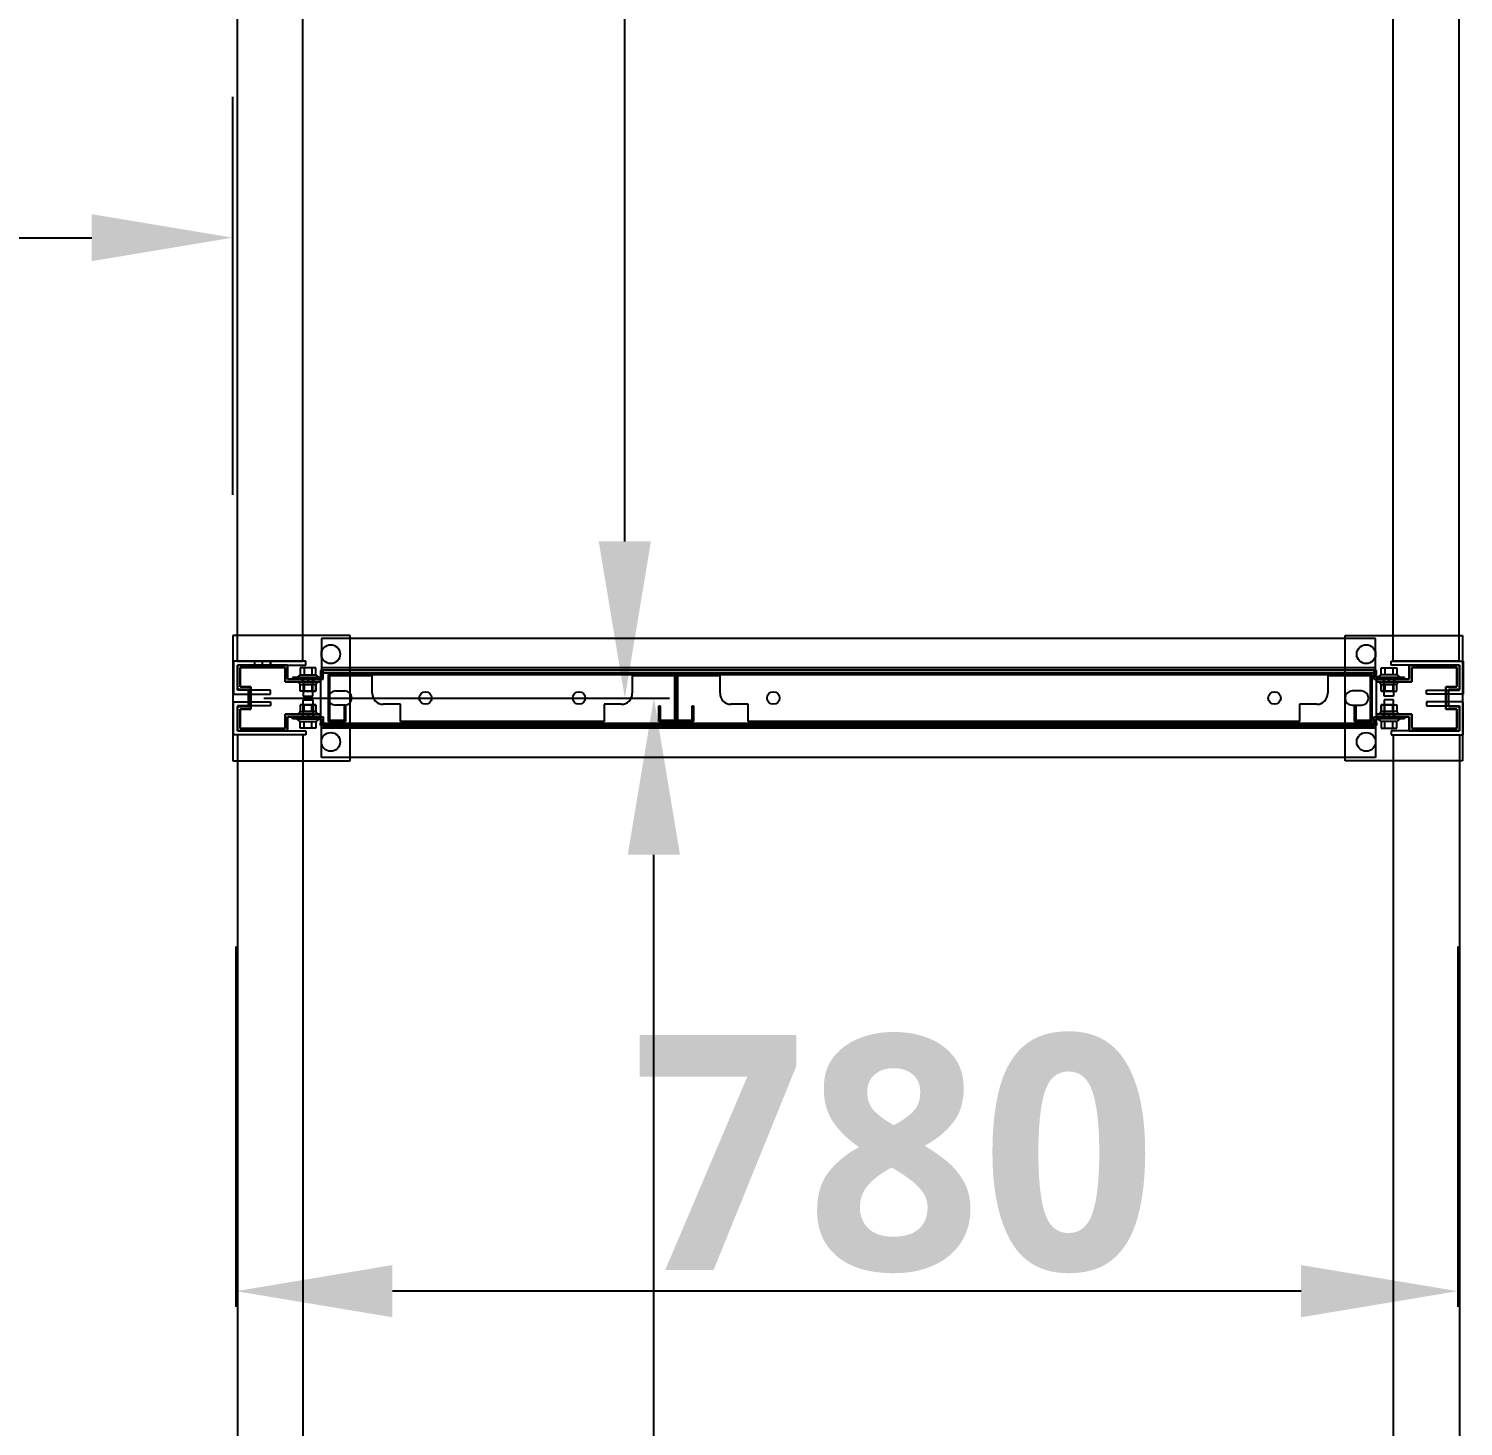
# Model space of a CAD drawing. Header units: millimetres. Extents: x 15382 to 37298, y 7351 to 31127.
# Drawn here: x 26095 to 27011, y 15718 to 16610 of the extents above; entities that cross this region are included whole.
import ezdxf

# ---------------------------------------------------------------- set-up
doc = ezdxf.new("R2010")
doc.units = ezdxf.units.MM
for name, color, linetype in [('02', 3, 'Continuous'), ('03', 6, 'Continuous'), ('04', 30, 'Continuous'), ('05', 12, 'Continuous'), ('544-1', 40, 'Continuous'), ('6', 7, 'Continuous'), ('M40', 3, 'Continuous'), ('M6', 7, 'Continuous'), ('标注', 7, 'Continuous'), ('標註', 252, 'Continuous')]:
    doc.layers.add(name, color=color, linetype=linetype)
doc.styles.get("Standard").update_dxf_attribs({"font": 'arial.ttf'})
doc.styles.add('黑體', font='')
doc.styles.get('黑體').set_extended_font_data('Microsoft JhengHei', bold=True)
doc.dimstyles.new('ISO-25', dxfattribs={"dimtxt": 2.5, "dimasz": 2.5, "dimexe": 1.25, "dimexo": 0.625, "dimtad": 1, "dimtxsty": 'Standard', "dimcen": 2.5, "dimadec": 0, "dimazin": 0, "dimtfac": 1, "dimtmove": 0, "dimatfit": 3, "dimfxl": 1, "dimarcsym": 0})

# ---------------------------------------------------------------- blocks, each defined once
blk = doc.blocks.new('*D27')
at = {"layer": 'Defpoints', "color": 0, "transparency": 16777216}
for p in [(26235.12, 17974.57), (26475.64, 17974.57), (26235.12, 16182.57)]:
    blk.add_point(p, dxfattribs=at)
at = {"layer": '標註', "color": 0, "lineweight": -2, "transparency": 16777216}
for p, q in [((26245.12, 17974.57), (26485.64, 17974.57)), ((26475.64, 16282.57), (26475.64, 17874.57)), ((26245.12, 16182.57), (26485.64, 16182.57))]:
    blk.add_line(p, q, dxfattribs=at)
at = {"layer": '標註', "color": 0, "transparency": 16777216}
for points in [[(26458.97, 17874.57), (26492.3, 17874.57), (26475.64, 17974.57)], [(26458.97, 16282.57), (26492.3, 16282.57), (26475.64, 16182.57)]]:
    blk.add_solid(points, dxfattribs=at)
at = {"layer": '標註', "color": 251, "transparency": 16777216, "insert": (26387.88, 17207.7), "char_height": 150, "attachment_point": 5, "rotation": 90, "style": '黑體'}
blk.add_mtext('1792', dxfattribs=at)
blk = doc.blocks.new('*D29')
at = {"layer": 'Defpoints', "color": 0, "transparency": 16777216}
for p in [(26235.39, 16182.57), (26494.17, 16182.57), (26235.39, 14690.57)]:
    blk.add_point(p, dxfattribs=at)
at = {"layer": '標註', "color": 0, "lineweight": -2, "transparency": 16777216}
for p, q in [((26245.39, 16182.57), (26504.17, 16182.57)), ((26494.17, 14790.57), (26494.17, 16082.57)), ((26245.39, 14690.57), (26504.17, 14690.57))]:
    blk.add_line(p, q, dxfattribs=at)
at = {"layer": '標註', "color": 0, "transparency": 16777216}
for points in [[(26477.51, 16082.57), (26510.84, 16082.57), (26494.17, 16182.57)], [(26477.51, 14790.57), (26510.84, 14790.57), (26494.17, 14690.57)]]:
    blk.add_solid(points, dxfattribs=at)
at = {"layer": '標註', "color": 251, "transparency": 16777216, "insert": (26406.41, 15293.62), "char_height": 150, "attachment_point": 5, "rotation": 90, "style": '黑體'}
blk.add_mtext('1492', dxfattribs=at)
blk = doc.blocks.new('*D106')
at = {"layer": 'Defpoints', "color": 0, "transparency": 16777216}
for p in [(26227.32, 16033.98), (27007.32, 16033.98), (26227.32, 15803.95)]:
    blk.add_point(p, dxfattribs=at)
at = {"layer": '標註', "color": 0, "lineweight": -2, "transparency": 16777216}
for p, q in [((26227.32, 16023.98), (26227.32, 15793.95)), ((27007.32, 16023.98), (27007.32, 15793.95)), ((26907.32, 15803.95), (26327.32, 15803.95))]:
    blk.add_line(p, q, dxfattribs=at)
at = {"layer": '標註', "color": 0, "transparency": 16777216}
for points in [[(26327.32, 15820.62), (26327.32, 15787.29), (26227.32, 15803.95)], [(26907.32, 15820.62), (26907.32, 15787.29), (27007.32, 15803.95)]]:
    blk.add_solid(points, dxfattribs=at)
at = {"layer": '標註', "color": 251, "transparency": 16777216, "insert": (26647.4, 15891.47), "char_height": 150, "attachment_point": 5, "style": '黑體'}
blk.add_mtext('780', dxfattribs=at)

msp = doc.modelspace()

# ---------------------------------------------------------------- linework, layer by layer
at = {"layer": '02'}
for p, q in [((26300.317, 16222.565), (26225.317, 16222.565)), ((26225.317, 16222.565), (26225.317, 16142.565)), ((26300.317, 16142.565), (26300.317, 16222.565)), ((26935.391, 16142.565), (26935.391, 16222.565)), ((26935.391, 16222.565), (27010.391, 16222.565)), ((27010.391, 16222.565), (27010.391, 16142.565)), ((26225.317, 16142.565), (26300.317, 16142.565)), ((27010.391, 16142.565), (26935.391, 16142.565))]:
    msp.add_line(p, q, dxfattribs=at)
at = {"layer": '02', "lineweight": -3}
for centre in [(26287.891, 16210.565), (26948.891, 16210.565), (26287.891, 16154.565), (26948.891, 16154.565)]:
    msp.add_circle(centre, 6, dxfattribs=at)
at = {"layer": '03'}
for points in [[(26270.122, 16206.065), (26270.122, 17951.065), (26228.122, 17951.065), (26228.122, 16206.065)], [(26966.122, 16206.065), (26966.122, 17951.065), (27008.122, 17951.065), (27008.122, 16206.065)], [(26270.391, 14714.065), (26270.391, 16159.065), (26228.391, 16159.065), (26228.391, 14714.065)], [(26966.391, 14714.065), (26966.391, 16159.065), (27008.391, 16159.065), (27008.391, 14714.065)]]:
    msp.add_lwpolyline(points, close=True, dxfattribs=at)
at = {"layer": '04'}
for p, q in [((26954.891, 16220.565), (26281.891, 16220.565)), ((26281.891, 16220.565), (26281.891, 16195.765)), ((26954.891, 16195.765), (26954.891, 16220.565)), ((26954.891, 16201.765), (26281.891, 16201.765)), ((26281.891, 16201.765), (26281.891, 16195.765)), ((26954.891, 16195.765), (26954.891, 16201.765)), ((26281.891, 16195.765), (26263.391, 16195.765)), ((26263.391, 16195.765), (26263.391, 16194.565)), ((26281.891, 16195.765), (26263.391, 16195.765)), ((26263.391, 16195.765), (26263.391, 16194.565)), ((26263.391, 16194.565), (26283.091, 16194.565)), ((26263.391, 16194.565), (26283.091, 16194.565)), ((26283.091, 16194.565), (26283.091, 16200.565)), ((26283.091, 16200.565), (26953.691, 16200.565)), ((26283.091, 16194.565), (26283.091, 16200.565)), ((26283.091, 16200.565), (26953.691, 16200.565)), ((26953.691, 16200.565), (26953.691, 16194.565)), ((26953.691, 16200.565), (26953.691, 16194.565)), ((26953.691, 16194.565), (26973.391, 16194.565)), ((26953.691, 16194.565), (26973.391, 16194.565)), ((26973.391, 16195.765), (26954.891, 16195.765)), ((26973.391, 16195.765), (26954.891, 16195.765)), ((26973.391, 16194.565), (26973.391, 16195.765)), ((26973.391, 16194.565), (26973.391, 16195.765)), ((26263.391, 16169.365), (26263.391, 16170.565)), ((26263.391, 16170.565), (26283.091, 16170.565)), ((26263.391, 16169.365), (26263.391, 16170.565)), ((26263.391, 16170.565), (26283.091, 16170.565)), ((26281.891, 16169.365), (26263.391, 16169.365)), ((26281.891, 16169.365), (26263.391, 16169.365)), ((26281.891, 16163.365), (26281.891, 16169.365)), ((26281.891, 16144.565), (26281.891, 16169.365)), ((26283.091, 16170.565), (26283.091, 16164.565)), ((26283.091, 16170.565), (26283.091, 16164.565)), ((26283.091, 16164.565), (26953.691, 16164.565)), ((26283.091, 16164.565), (26953.691, 16164.565)), ((26953.691, 16164.565), (26953.691, 16170.565)), ((26953.691, 16170.565), (26973.391, 16170.565)), ((26953.691, 16164.565), (26953.691, 16170.565)), ((26953.691, 16170.565), (26973.391, 16170.565)), ((26973.391, 16169.365), (26954.891, 16169.365)), ((26954.891, 16169.365), (26954.891, 16163.365)), ((26973.391, 16169.365), (26954.891, 16169.365)), ((26954.891, 16169.365), (26954.891, 16144.565)), ((26973.391, 16170.565), (26973.391, 16169.365)), ((26973.391, 16170.565), (26973.391, 16169.365)), ((26954.891, 16163.365), (26281.891, 16163.365)), ((26954.891, 16144.565), (26281.891, 16144.565))]:
    msp.add_line(p, q, dxfattribs=at)
at = {"layer": '04', "lineweight": -3}
for p, q in [((26269.891, 16195.765), (26276.891, 16195.765)), ((26269.891, 16194.565), (26269.891, 16195.765)), ((26276.891, 16194.565), (26269.891, 16194.565)), ((26273.391, 16195.765), (26276.891, 16195.765)), ((26273.391, 16194.565), (26273.391, 16195.765)), ((26276.891, 16194.565), (26273.391, 16194.565)), ((26276.891, 16195.765), (26276.891, 16194.565)), ((26276.891, 16195.765), (26276.891, 16194.565)), ((26966.891, 16195.765), (26959.891, 16195.765)), ((26959.891, 16195.765), (26959.891, 16194.565)), ((26963.391, 16195.765), (26959.891, 16195.765)), ((26959.891, 16195.765), (26959.891, 16194.565)), ((26959.891, 16194.565), (26966.891, 16194.565)), ((26959.891, 16194.565), (26963.391, 16194.565)), ((26963.391, 16194.565), (26963.391, 16195.765)), ((26966.891, 16194.565), (26966.891, 16195.765)), ((26276.891, 16170.565), (26269.891, 16170.565)), ((26269.891, 16170.565), (26269.891, 16169.365)), ((26269.891, 16169.365), (26276.891, 16169.365)), ((26276.891, 16170.565), (26273.391, 16170.565)), ((26273.391, 16170.565), (26273.391, 16169.365)), ((26273.391, 16169.365), (26276.891, 16169.365)), ((26276.891, 16169.365), (26276.891, 16170.565)), ((26276.891, 16169.365), (26276.891, 16170.565)), ((26959.891, 16169.365), (26959.891, 16170.565)), ((26959.891, 16170.565), (26966.891, 16170.565)), ((26959.891, 16169.365), (26959.891, 16170.565)), ((26959.891, 16170.565), (26963.391, 16170.565)), ((26966.891, 16169.365), (26959.891, 16169.365)), ((26963.391, 16169.365), (26959.891, 16169.365)), ((26963.391, 16170.565), (26963.391, 16169.365)), ((26966.891, 16170.565), (26966.891, 16169.365))]:
    msp.add_line(p, q, dxfattribs=at)
at = {"layer": '05'}
for p, q in [((26271.891, 16206.065), (26225.891, 16206.065)), ((26225.891, 16206.065), (26225.891, 16186.565)), ((26228.391, 16187.565), (26228.391, 16203.565)), ((26228.391, 16203.565), (26271.891, 16203.565)), ((26239.413, 16203.565), (26239.413, 16206.065)), ((26244.391, 16203.565), (26244.391, 16206.065)), ((26249.369, 16203.565), (26249.369, 16206.065)), ((26271.891, 16203.565), (26271.891, 16206.065)), ((26964.891, 16203.565), (26964.891, 16206.065)), ((26964.891, 16206.065), (27010.891, 16206.065)), ((27008.391, 16203.565), (26964.891, 16203.565)), ((27008.391, 16187.565), (27008.391, 16203.565)), ((27010.891, 16206.065), (27010.891, 16186.565)), ((26225.891, 16187.565), (26225.891, 16185.065)), ((26225.891, 16185.065), (26249.391, 16185.065)), ((26249.391, 16187.565), (26228.391, 16187.565)), ((26249.391, 16185.065), (26249.391, 16187.565)), ((26987.391, 16185.065), (26987.391, 16187.565)), ((26987.391, 16187.565), (27008.391, 16187.565)), ((27010.891, 16185.065), (26987.391, 16185.065)), ((27010.891, 16187.565), (27010.891, 16185.065)), ((26225.891, 16177.565), (26225.891, 16180.065)), ((26225.891, 16180.065), (26249.391, 16180.065)), ((26225.891, 16159.065), (26225.891, 16178.565)), ((26249.391, 16177.565), (26228.391, 16177.565)), ((26228.391, 16177.565), (26228.391, 16161.565)), ((26249.391, 16180.065), (26249.391, 16177.565)), ((27010.891, 16180.065), (26987.391, 16180.065)), ((26987.391, 16180.065), (26987.391, 16177.565)), ((26987.391, 16177.565), (27008.391, 16177.565)), ((27008.391, 16177.565), (27008.391, 16161.565)), ((27010.891, 16177.565), (27010.891, 16180.065)), ((27010.891, 16159.065), (27010.891, 16178.565)), ((26271.891, 16159.065), (26225.891, 16159.065)), ((26228.391, 16161.565), (26271.891, 16161.565)), ((26271.891, 16161.565), (26271.891, 16159.065)), ((27008.391, 16161.565), (26964.891, 16161.565)), ((26964.891, 16161.565), (26964.891, 16159.065)), ((26964.891, 16159.065), (27010.891, 16159.065))]:
    msp.add_line(p, q, dxfattribs=at)
at = {"layer": '05', "lineweight": -3}
for p, q in [((26239.413, 16206.065), (26249.369, 16206.065)), ((26239.413, 16203.565), (26239.413, 16206.065)), ((26249.369, 16203.565), (26239.413, 16203.565)), ((26244.391, 16206.065), (26249.369, 16206.065)), ((26244.391, 16203.565), (26244.391, 16206.065)), ((26249.369, 16203.565), (26244.391, 16203.565)), ((26249.369, 16206.065), (26249.369, 16203.565)), ((26249.369, 16206.065), (26249.369, 16203.565))]:
    msp.add_line(p, q, dxfattribs=at)
at = {"layer": '544-1'}
for p, q in [((26286.391, 16196.765), (26286.391, 16197.565)), ((26286.391, 16197.565), (26508.391, 16197.565)), ((26286.391, 16167.565), (26286.391, 16197.565)), ((26286.391, 16197.565), (26287.191, 16197.565)), ((26314.391, 16196.765), (26287.191, 16196.765)), ((26287.191, 16196.765), (26287.191, 16168.365)), ((26314.391, 16185.565), (26314.391, 16196.765)), ((26507.591, 16196.765), (26480.391, 16196.765)), ((26480.391, 16196.765), (26480.391, 16185.565)), ((26507.591, 16168.365), (26507.591, 16196.765)), ((26508.391, 16196.765), (26508.391, 16197.565)), ((26508.391, 16197.565), (26952.391, 16197.565)), ((26508.391, 16167.565), (26508.391, 16197.565)), ((26508.391, 16197.565), (26509.191, 16197.565)), ((26508.391, 16197.565), (26508.391, 16167.565)), ((26536.391, 16196.765), (26509.191, 16196.765)), ((26509.191, 16196.765), (26509.191, 16168.365)), ((26536.391, 16185.565), (26536.391, 16196.765)), ((26951.591, 16196.765), (26924.391, 16196.765)), ((26924.391, 16196.765), (26924.391, 16185.565)), ((26951.591, 16168.365), (26951.591, 16196.765)), ((26952.391, 16197.565), (26952.391, 16167.565)), ((26296.591, 16168.365), (26296.591, 16177.565)), ((26296.591, 16177.565), (26297.391, 16177.565)), ((26297.391, 16177.565), (26297.391, 16167.565)), ((26332.391, 16178.565), (26321.391, 16178.565)), ((26332.391, 16167.565), (26332.391, 16178.565)), ((26473.391, 16178.565), (26462.391, 16178.565)), ((26462.391, 16178.565), (26462.391, 16167.565)), ((26497.391, 16167.565), (26497.391, 16177.565)), ((26497.391, 16177.565), (26498.191, 16177.565)), ((26498.191, 16177.565), (26498.191, 16168.365)), ((26518.591, 16168.365), (26518.591, 16177.565)), ((26518.591, 16177.565), (26519.391, 16177.565)), ((26519.391, 16177.565), (26519.391, 16167.565)), ((26554.391, 16178.565), (26543.391, 16178.565)), ((26554.391, 16167.565), (26554.391, 16178.565)), ((26917.391, 16178.565), (26906.391, 16178.565)), ((26906.391, 16178.565), (26906.391, 16167.565)), ((26941.391, 16167.565), (26941.391, 16177.565)), ((26941.391, 16177.565), (26942.191, 16177.565)), ((26942.191, 16177.565), (26942.191, 16168.365)), ((26297.391, 16167.565), (26286.391, 16167.565)), ((26287.191, 16168.365), (26296.591, 16168.365)), ((26462.391, 16167.565), (26332.391, 16167.565)), ((26508.391, 16167.565), (26497.391, 16167.565)), ((26498.191, 16168.365), (26507.591, 16168.365)), ((26519.391, 16167.565), (26508.391, 16167.565)), ((26509.191, 16168.365), (26518.591, 16168.365)), ((26906.391, 16167.565), (26554.391, 16167.565)), ((26952.391, 16167.565), (26941.391, 16167.565)), ((26942.191, 16168.365), (26951.591, 16168.365))]:
    msp.add_line(p, q, dxfattribs=at)
for centre in [(26348.391, 16182.565), (26446.391, 16182.565), (26570.391, 16182.565), (26890.391, 16182.565)]:
    msp.add_circle(centre, 4, dxfattribs=at)
for centre, start, end in [((26321.391, 16185.565), 180, 270), ((26473.391, 16185.565), 270, 0), ((26543.391, 16185.565), 180, 270), ((26917.391, 16185.565), 270, 0)]:
    msp.add_arc(centre, 7, start, end, dxfattribs=at)
at = {"layer": '6'}
for p, q in [((26281.391, 16200.165), (26281.391, 16198.565)), ((26955.391, 16200.165), (26281.391, 16200.165)), ((26281.391, 16200.165), (26281.391, 16164.965)), ((26955.391, 16200.165), (26281.391, 16200.165)), ((26281.391, 16198.565), (26955.391, 16198.565)), ((26955.391, 16198.565), (26955.391, 16200.165)), ((26955.391, 16164.965), (26955.391, 16200.165)), ((26286.391, 16182.565), (26286.391, 16182.565)), ((26290.891, 16187.065), (26296.891, 16187.065)), ((26301.391, 16182.565), (26301.391, 16182.565)), ((26935.391, 16182.565), (26935.391, 16182.565)), ((26945.891, 16187.065), (26939.891, 16187.065)), ((26950.391, 16182.565), (26950.391, 16182.565)), ((26296.891, 16178.065), (26290.891, 16178.065)), ((26939.891, 16178.065), (26945.891, 16178.065)), ((26281.391, 16164.965), (26281.391, 16166.565)), ((26281.391, 16166.565), (26955.391, 16166.565)), ((26955.391, 16164.965), (26281.391, 16164.965)), ((26281.391, 16164.965), (26955.391, 16164.965)), ((26955.391, 16166.565), (26955.391, 16164.965))]:
    msp.add_line(p, q, dxfattribs=at)
for centre, start, end in [((26290.891, 16182.565), 90, 180), ((26290.891, 16182.565), 180, 270), ((26296.891, 16182.565), 0, 90), ((26296.891, 16182.565), 270, 0), ((26939.891, 16182.565), 90, 180), ((26939.891, 16182.565), 180, 270), ((26945.891, 16182.565), 0, 90), ((26945.891, 16182.565), 270, 0)]:
    msp.add_arc(centre, 4.5, start, end, dxfattribs=at)
at = {"layer": 'M40'}
for p, q in [((26260.391, 16203.565), (26228.391, 16203.565)), ((26228.391, 16203.565), (26228.391, 16188.065)), ((26228.391, 16188.065), (26228.391, 16203.565)), ((26228.391, 16203.565), (26260.391, 16203.565)), ((26229.991, 16189.665), (26229.991, 16201.965)), ((26229.991, 16201.965), (26258.791, 16201.965)), ((26258.791, 16201.965), (26229.991, 16201.965)), ((26229.991, 16201.965), (26229.991, 16189.665)), ((26241.141, 16201.965), (26241.141, 16203.565)), ((26244.391, 16201.965), (26244.391, 16203.565)), ((26247.641, 16201.965), (26247.641, 16203.565)), ((26258.791, 16201.965), (26258.791, 16192.965)), ((26258.791, 16192.965), (26258.791, 16201.965)), ((26260.391, 16194.565), (26260.391, 16203.565)), ((26260.391, 16203.565), (26260.391, 16194.565)), ((26976.391, 16194.565), (26976.391, 16203.565)), ((26976.391, 16203.565), (27008.391, 16203.565)), ((27008.391, 16203.565), (26976.391, 16203.565)), ((26976.391, 16203.565), (26976.391, 16194.565)), ((27006.791, 16201.965), (26977.991, 16201.965)), ((26977.991, 16201.965), (26977.991, 16192.965)), ((26977.991, 16192.965), (26977.991, 16201.965)), ((26977.991, 16201.965), (27006.791, 16201.965)), ((27006.791, 16189.665), (27006.791, 16201.965)), ((27006.791, 16201.965), (27006.791, 16189.665)), ((27008.391, 16203.565), (27008.391, 16188.065)), ((27008.391, 16188.065), (27008.391, 16203.565)), ((26258.791, 16194.565), (26258.791, 16192.965)), ((26258.791, 16192.965), (26281.391, 16192.965)), ((26258.791, 16192.965), (26260.391, 16192.965)), ((26281.391, 16192.965), (26258.791, 16192.965)), ((26281.391, 16194.565), (26260.391, 16194.565)), ((26260.391, 16194.565), (26281.391, 16194.565)), ((26269.891, 16194.565), (26269.891, 16192.965)), ((26273.391, 16194.565), (26273.391, 16192.965)), ((26276.891, 16194.565), (26276.891, 16192.965)), ((26281.391, 16192.965), (26281.391, 16194.565)), ((26281.391, 16194.565), (26281.391, 16192.965)), ((26955.391, 16192.965), (26955.391, 16194.565)), ((26955.391, 16194.565), (26976.391, 16194.565)), ((26976.391, 16194.565), (26955.391, 16194.565)), ((26955.391, 16194.565), (26955.391, 16192.965)), ((26977.991, 16192.965), (26955.391, 16192.965)), ((26955.391, 16192.965), (26977.991, 16192.965)), ((26959.891, 16194.565), (26959.891, 16192.965)), ((26963.391, 16194.565), (26963.391, 16192.965)), ((26966.891, 16194.565), (26966.891, 16192.965)), ((26977.991, 16192.965), (26976.391, 16192.965)), ((26977.991, 16194.565), (26977.991, 16192.965)), ((26228.391, 16188.065), (26235.391, 16188.065)), ((26235.391, 16188.065), (26228.391, 16188.065)), ((26236.991, 16189.665), (26229.991, 16189.665)), ((26229.991, 16189.665), (26236.991, 16189.665)), ((26235.391, 16188.065), (26235.391, 16177.065)), ((26235.391, 16177.065), (26235.391, 16188.065)), ((26236.991, 16175.465), (26236.991, 16189.665)), ((26236.991, 16189.665), (26236.991, 16175.465)), ((26999.791, 16175.465), (26999.791, 16189.665)), ((26999.791, 16189.665), (27006.791, 16189.665)), ((27006.791, 16189.665), (26999.791, 16189.665)), ((26999.791, 16189.665), (26999.791, 16175.465)), ((27008.391, 16188.065), (27001.391, 16188.065)), ((27001.391, 16188.065), (27001.391, 16177.065)), ((27001.391, 16177.065), (27001.391, 16188.065)), ((27001.391, 16188.065), (27008.391, 16188.065)), ((26235.391, 16177.065), (26228.391, 16177.065)), ((26228.391, 16177.065), (26228.391, 16161.565)), ((26228.391, 16161.565), (26228.391, 16177.065)), ((26228.391, 16177.065), (26235.391, 16177.065)), ((26229.991, 16163.165), (26229.991, 16175.465)), ((26229.991, 16175.465), (26236.991, 16175.465)), ((26236.991, 16175.465), (26229.991, 16175.465)), ((26229.991, 16175.465), (26229.991, 16163.165)), ((26235.391, 16177.065), (26236.991, 16177.065)), ((27006.791, 16175.465), (26999.791, 16175.465)), ((26999.791, 16175.465), (27006.791, 16175.465)), ((27001.391, 16177.065), (27008.391, 16177.065)), ((27008.391, 16177.065), (27001.391, 16177.065)), ((27006.791, 16163.165), (27006.791, 16175.465)), ((27006.791, 16175.465), (27006.791, 16163.165)), ((27008.391, 16177.065), (27008.391, 16161.565)), ((27008.391, 16161.565), (27008.391, 16177.065)), ((26281.391, 16172.165), (26258.791, 16172.165)), ((26258.791, 16172.165), (26258.791, 16163.165)), ((26258.791, 16170.565), (26258.791, 16172.165)), ((26258.791, 16172.165), (26281.391, 16172.165)), ((26258.791, 16163.165), (26258.791, 16172.165)), ((26258.791, 16172.165), (26260.391, 16172.165)), ((26260.391, 16161.565), (26260.391, 16170.565)), ((26260.391, 16170.565), (26281.391, 16170.565)), ((26281.391, 16170.565), (26260.391, 16170.565)), ((26260.391, 16170.565), (26260.391, 16161.565)), ((26269.891, 16172.165), (26269.891, 16170.565)), ((26273.391, 16172.165), (26273.391, 16170.565)), ((26276.891, 16172.165), (26276.891, 16170.565)), ((26281.391, 16170.565), (26281.391, 16172.165)), ((26281.391, 16172.165), (26281.391, 16170.565)), ((26955.391, 16170.565), (26955.391, 16172.165)), ((26955.391, 16172.165), (26977.991, 16172.165)), ((26977.991, 16172.165), (26955.391, 16172.165)), ((26955.391, 16172.165), (26955.391, 16170.565)), ((26976.391, 16170.565), (26955.391, 16170.565)), ((26955.391, 16170.565), (26976.391, 16170.565)), ((26959.891, 16172.165), (26959.891, 16170.565)), ((26963.391, 16172.165), (26963.391, 16170.565)), ((26966.891, 16172.165), (26966.891, 16170.565)), ((26977.991, 16172.165), (26976.391, 16172.165)), ((26976.391, 16161.565), (26976.391, 16170.565)), ((26976.391, 16170.565), (26976.391, 16161.565)), ((26977.991, 16172.165), (26977.991, 16163.165)), ((26977.991, 16170.565), (26977.991, 16172.165)), ((26977.991, 16163.165), (26977.991, 16172.165)), ((26228.391, 16161.565), (26260.391, 16161.565)), ((26260.391, 16161.565), (26228.391, 16161.565)), ((26258.791, 16163.165), (26229.991, 16163.165)), ((26229.991, 16163.165), (26258.791, 16163.165)), ((27008.391, 16161.565), (26976.391, 16161.565)), ((26976.391, 16161.565), (27008.391, 16161.565)), ((26977.991, 16163.165), (27006.791, 16163.165)), ((27006.791, 16163.165), (26977.991, 16163.165))]:
    msp.add_line(p, q, dxfattribs=at)
at = {"layer": 'M40', "lineweight": -3}
for p, q in [((26241.141, 16203.565), (26247.641, 16203.565)), ((26241.141, 16201.965), (26241.141, 16203.565)), ((26247.641, 16201.965), (26241.141, 16201.965)), ((26244.391, 16203.565), (26247.641, 16203.565)), ((26244.391, 16201.965), (26244.391, 16203.565)), ((26247.641, 16201.965), (26244.391, 16201.965)), ((26247.641, 16203.565), (26247.641, 16201.965)), ((26247.641, 16203.565), (26247.641, 16201.965)), ((26269.891, 16194.565), (26276.891, 16194.565)), ((26269.891, 16192.965), (26269.891, 16194.565)), ((26276.891, 16192.965), (26269.891, 16192.965)), ((26273.391, 16194.565), (26276.891, 16194.565)), ((26273.391, 16192.965), (26273.391, 16194.565)), ((26276.891, 16192.965), (26273.391, 16192.965)), ((26276.891, 16194.565), (26276.891, 16192.965)), ((26276.891, 16194.565), (26276.891, 16192.965)), ((26966.891, 16194.565), (26959.891, 16194.565)), ((26959.891, 16194.565), (26959.891, 16192.965)), ((26963.391, 16194.565), (26959.891, 16194.565)), ((26959.891, 16194.565), (26959.891, 16192.965)), ((26959.891, 16192.965), (26966.891, 16192.965)), ((26959.891, 16192.965), (26963.391, 16192.965)), ((26963.391, 16192.965), (26963.391, 16194.565)), ((26966.891, 16192.965), (26966.891, 16194.565)), ((26236.991, 16188.065), (26235.391, 16188.065)), ((26235.391, 16188.065), (26235.391, 16177.065)), ((26235.391, 16177.065), (26235.391, 16182.565)), ((26235.391, 16182.565), (26236.991, 16182.565)), ((26236.991, 16177.065), (26236.991, 16188.065)), ((26236.991, 16182.565), (26236.991, 16177.065)), ((26235.391, 16177.065), (26236.991, 16177.065)), ((26236.991, 16177.065), (26235.391, 16177.065)), ((26276.891, 16172.165), (26269.891, 16172.165)), ((26269.891, 16172.165), (26269.891, 16170.565)), ((26269.891, 16170.565), (26276.891, 16170.565)), ((26276.891, 16172.165), (26273.391, 16172.165)), ((26273.391, 16172.165), (26273.391, 16170.565)), ((26273.391, 16170.565), (26276.891, 16170.565)), ((26276.891, 16170.565), (26276.891, 16172.165)), ((26276.891, 16170.565), (26276.891, 16172.165)), ((26959.891, 16170.565), (26959.891, 16172.165)), ((26959.891, 16172.165), (26966.891, 16172.165)), ((26959.891, 16170.565), (26959.891, 16172.165)), ((26959.891, 16172.165), (26963.391, 16172.165)), ((26966.891, 16170.565), (26959.891, 16170.565)), ((26963.391, 16170.565), (26959.891, 16170.565)), ((26963.391, 16172.165), (26963.391, 16170.565)), ((26966.891, 16172.165), (26966.891, 16170.565))]:
    msp.add_line(p, q, dxfattribs=at)
at = {"layer": 'M6'}
for p, q in [((26278.391, 16201.765), (26268.391, 16201.765)), ((26268.391, 16201.765), (26268.391, 16197.465)), ((26278.391, 16201.765), (26268.391, 16201.765)), ((26268.391, 16201.765), (26268.391, 16197.465)), ((26270.891, 16201.765), (26270.891, 16197.465)), ((26275.891, 16201.765), (26275.891, 16197.465)), ((26278.391, 16197.465), (26278.391, 16201.765)), ((26278.391, 16197.465), (26278.391, 16201.765)), ((26958.391, 16197.465), (26958.391, 16201.765)), ((26958.391, 16201.765), (26968.391, 16201.765)), ((26958.391, 16197.465), (26958.391, 16201.765)), ((26958.391, 16201.765), (26968.391, 16201.765)), ((26960.891, 16201.765), (26960.891, 16197.465)), ((26965.891, 16201.765), (26965.891, 16197.465)), ((26968.391, 16201.765), (26968.391, 16197.465)), ((26968.391, 16201.765), (26968.391, 16197.465)), ((26268.391, 16197.465), (26266.391, 16195.965)), ((26266.391, 16195.965), (26266.391, 16195.765)), ((26266.391, 16195.765), (26270.391, 16195.765)), ((26267.391, 16192.765), (26267.391, 16192.965)), ((26267.391, 16192.965), (26279.391, 16192.965)), ((26268.391, 16191.265), (26267.391, 16192.765)), ((26268.391, 16197.465), (26278.391, 16197.465)), ((26270.391, 16195.765), (26270.391, 16183.765)), ((26276.391, 16183.765), (26276.391, 16195.765)), ((26276.391, 16195.765), (26280.391, 16195.765)), ((26280.391, 16195.965), (26278.391, 16197.465)), ((26279.391, 16192.765), (26278.391, 16191.265)), ((26279.391, 16192.965), (26279.391, 16192.765)), ((26280.391, 16195.765), (26280.391, 16195.965)), ((26956.391, 16195.965), (26958.391, 16197.465)), ((26956.391, 16195.765), (26956.391, 16195.965)), ((26960.391, 16195.765), (26956.391, 16195.765)), ((26969.391, 16192.965), (26957.391, 16192.965)), ((26957.391, 16192.965), (26957.391, 16192.765)), ((26957.391, 16192.765), (26958.391, 16191.265)), ((26968.391, 16197.465), (26958.391, 16197.465)), ((26960.391, 16183.765), (26960.391, 16195.765)), ((26966.391, 16195.765), (26966.391, 16183.765)), ((26970.391, 16195.765), (26966.391, 16195.765)), ((26968.391, 16197.465), (26970.391, 16195.965)), ((26968.391, 16191.265), (26969.391, 16192.765)), ((26969.391, 16192.765), (26969.391, 16192.965)), ((26970.391, 16195.965), (26970.391, 16195.765)), ((26268.391, 16186.965), (26268.391, 16191.265)), ((26268.391, 16191.265), (26278.391, 16191.265)), ((26268.391, 16186.965), (26268.391, 16191.265)), ((26268.391, 16186.965), (26268.391, 16191.265)), ((26268.391, 16191.265), (26275.891, 16191.265)), ((26278.391, 16186.965), (26268.391, 16186.965)), ((26278.391, 16186.965), (26268.391, 16186.965)), ((26275.891, 16186.965), (26268.391, 16186.965)), ((26270.391, 16183.765), (26276.391, 16183.765)), ((26278.391, 16191.265), (26270.891, 16191.265)), ((26270.891, 16191.265), (26270.891, 16186.965)), ((26270.891, 16186.965), (26278.391, 16186.965)), ((26275.891, 16191.265), (26275.891, 16186.965)), ((26278.391, 16191.265), (26278.391, 16186.965)), ((26278.391, 16191.265), (26278.391, 16186.965)), ((26278.391, 16186.965), (26278.391, 16191.265)), ((26958.391, 16191.265), (26958.391, 16186.965)), ((26968.391, 16191.265), (26958.391, 16191.265)), ((26958.391, 16191.265), (26958.391, 16186.965)), ((26958.391, 16186.965), (26958.391, 16191.265)), ((26958.391, 16191.265), (26965.891, 16191.265)), ((26958.391, 16186.965), (26968.391, 16186.965)), ((26958.391, 16186.965), (26968.391, 16186.965)), ((26965.891, 16186.965), (26958.391, 16186.965)), ((26966.391, 16183.765), (26960.391, 16183.765)), ((26968.391, 16191.265), (26960.891, 16191.265)), ((26960.891, 16191.265), (26960.891, 16186.965)), ((26960.891, 16186.965), (26968.391, 16186.965)), ((26965.891, 16191.265), (26965.891, 16186.965)), ((26968.391, 16186.965), (26968.391, 16191.265)), ((26968.391, 16186.965), (26968.391, 16191.265)), ((26968.391, 16186.965), (26968.391, 16191.265)), ((26268.391, 16173.865), (26267.391, 16172.365)), ((26278.391, 16178.165), (26268.391, 16178.165)), ((26268.391, 16178.165), (26268.391, 16173.865)), ((26278.391, 16178.165), (26268.391, 16178.165)), ((26268.391, 16178.165), (26268.391, 16173.865)), ((26268.391, 16178.165), (26268.391, 16173.865)), ((26275.891, 16178.165), (26268.391, 16178.165)), ((26268.391, 16173.865), (26278.391, 16173.865)), ((26268.391, 16173.865), (26275.891, 16173.865)), ((26270.391, 16169.365), (26270.391, 16181.365)), ((26270.391, 16181.365), (26276.391, 16181.365)), ((26270.891, 16173.865), (26270.891, 16178.165)), ((26270.891, 16178.165), (26278.391, 16178.165)), ((26278.391, 16173.865), (26270.891, 16173.865)), ((26275.891, 16173.865), (26275.891, 16178.165)), ((26276.391, 16181.365), (26276.391, 16169.365)), ((26278.391, 16173.865), (26278.391, 16178.165)), ((26278.391, 16173.865), (26278.391, 16178.165)), ((26278.391, 16178.165), (26278.391, 16173.865)), ((26279.391, 16172.365), (26278.391, 16173.865)), ((26957.391, 16172.365), (26958.391, 16173.865)), ((26958.391, 16173.865), (26958.391, 16178.165)), ((26958.391, 16178.165), (26968.391, 16178.165)), ((26958.391, 16173.865), (26958.391, 16178.165)), ((26958.391, 16178.165), (26968.391, 16178.165)), ((26958.391, 16178.165), (26958.391, 16173.865)), ((26965.891, 16178.165), (26958.391, 16178.165)), ((26968.391, 16173.865), (26958.391, 16173.865)), ((26958.391, 16173.865), (26965.891, 16173.865)), ((26966.391, 16181.365), (26960.391, 16181.365)), ((26960.391, 16181.365), (26960.391, 16169.365)), ((26960.891, 16173.865), (26960.891, 16178.165)), ((26960.891, 16178.165), (26968.391, 16178.165)), ((26968.391, 16173.865), (26960.891, 16173.865)), ((26965.891, 16173.865), (26965.891, 16178.165)), ((26966.391, 16169.365), (26966.391, 16181.365)), ((26968.391, 16178.165), (26968.391, 16173.865)), ((26968.391, 16178.165), (26968.391, 16173.865)), ((26968.391, 16178.165), (26968.391, 16173.865)), ((26968.391, 16173.865), (26969.391, 16172.365)), ((26266.391, 16169.165), (26266.391, 16169.365)), ((26266.391, 16169.365), (26270.391, 16169.365)), ((26268.391, 16167.665), (26266.391, 16169.165)), ((26267.391, 16172.365), (26267.391, 16172.165)), ((26267.391, 16172.165), (26279.391, 16172.165)), ((26268.391, 16163.365), (26268.391, 16167.665)), ((26268.391, 16167.665), (26278.391, 16167.665)), ((26268.391, 16163.365), (26268.391, 16167.665)), ((26270.891, 16163.365), (26270.891, 16167.665)), ((26275.891, 16163.365), (26275.891, 16167.665)), ((26276.391, 16169.365), (26280.391, 16169.365)), ((26280.391, 16169.165), (26278.391, 16167.665)), ((26278.391, 16167.665), (26278.391, 16163.365)), ((26278.391, 16167.665), (26278.391, 16163.365)), ((26279.391, 16172.165), (26279.391, 16172.365)), ((26280.391, 16169.365), (26280.391, 16169.165)), ((26960.391, 16169.365), (26956.391, 16169.365)), ((26956.391, 16169.365), (26956.391, 16169.165)), ((26956.391, 16169.165), (26958.391, 16167.665)), ((26957.391, 16172.165), (26957.391, 16172.365)), ((26969.391, 16172.165), (26957.391, 16172.165)), ((26958.391, 16167.665), (26958.391, 16163.365)), ((26968.391, 16167.665), (26958.391, 16167.665)), ((26958.391, 16167.665), (26958.391, 16163.365)), ((26960.891, 16163.365), (26960.891, 16167.665)), ((26965.891, 16163.365), (26965.891, 16167.665)), ((26970.391, 16169.365), (26966.391, 16169.365)), ((26968.391, 16167.665), (26970.391, 16169.165)), ((26968.391, 16163.365), (26968.391, 16167.665)), ((26968.391, 16163.365), (26968.391, 16167.665)), ((26969.391, 16172.365), (26969.391, 16172.165)), ((26970.391, 16169.165), (26970.391, 16169.365)), ((26278.391, 16163.365), (26268.391, 16163.365)), ((26278.391, 16163.365), (26268.391, 16163.365)), ((26958.391, 16163.365), (26968.391, 16163.365)), ((26958.391, 16163.365), (26968.391, 16163.365))]:
    msp.add_line(p, q, dxfattribs=at)
at = {"layer": '标注'}
for p, q in [((26225.317, 16312.357), (26225.317, 16566.419)), ((25109.527, 16476.419), (26135.317, 16476.419))]:
    msp.add_line(p, q, dxfattribs=at)
msp.add_solid([(26135.317, 16491.419), (26135.317, 16461.419), (26225.317, 16476.419)], dxfattribs=at)

# ---------------------------------------------------------------- dimensions: what is measured, and where the dimension line sits
at = {"layer": '標註', "color": 8}
for base, p1, p2, angle, picture, middle in [((26475.636, 17974.565), (26235.122, 16182.565), (26235.122, 17974.565), 90, '*D27', (26475.636, 17207.698)), ((26494.174, 16182.565), (26235.391, 14690.565), (26235.391, 16182.565), 90, '*D29', (26494.174, 15293.62)), ((26227.317, 15803.952), (27007.317, 16033.984), (26227.317, 16033.984), 180, '*D106', (26647.398, 15803.952))]:
    dim = msp.add_linear_dim(base=base, p1=p1, p2=p2, angle=angle, dimstyle='ISO-25', override={"dimscale": 100, "dimtxt": 1.5, "dimasz": 1, "dimexe": 0.1, "dimexo": 0.1, "dimgap": 0.1, "dimtxsty": '黑體', "dimclrt": 251}, dxfattribs=at)
    dim.commit()
    dim.dimension.update_dxf_attribs({"geometry": picture, "text_midpoint": middle, "dimtype": 160})

doc.saveas('drawing.dxf')
